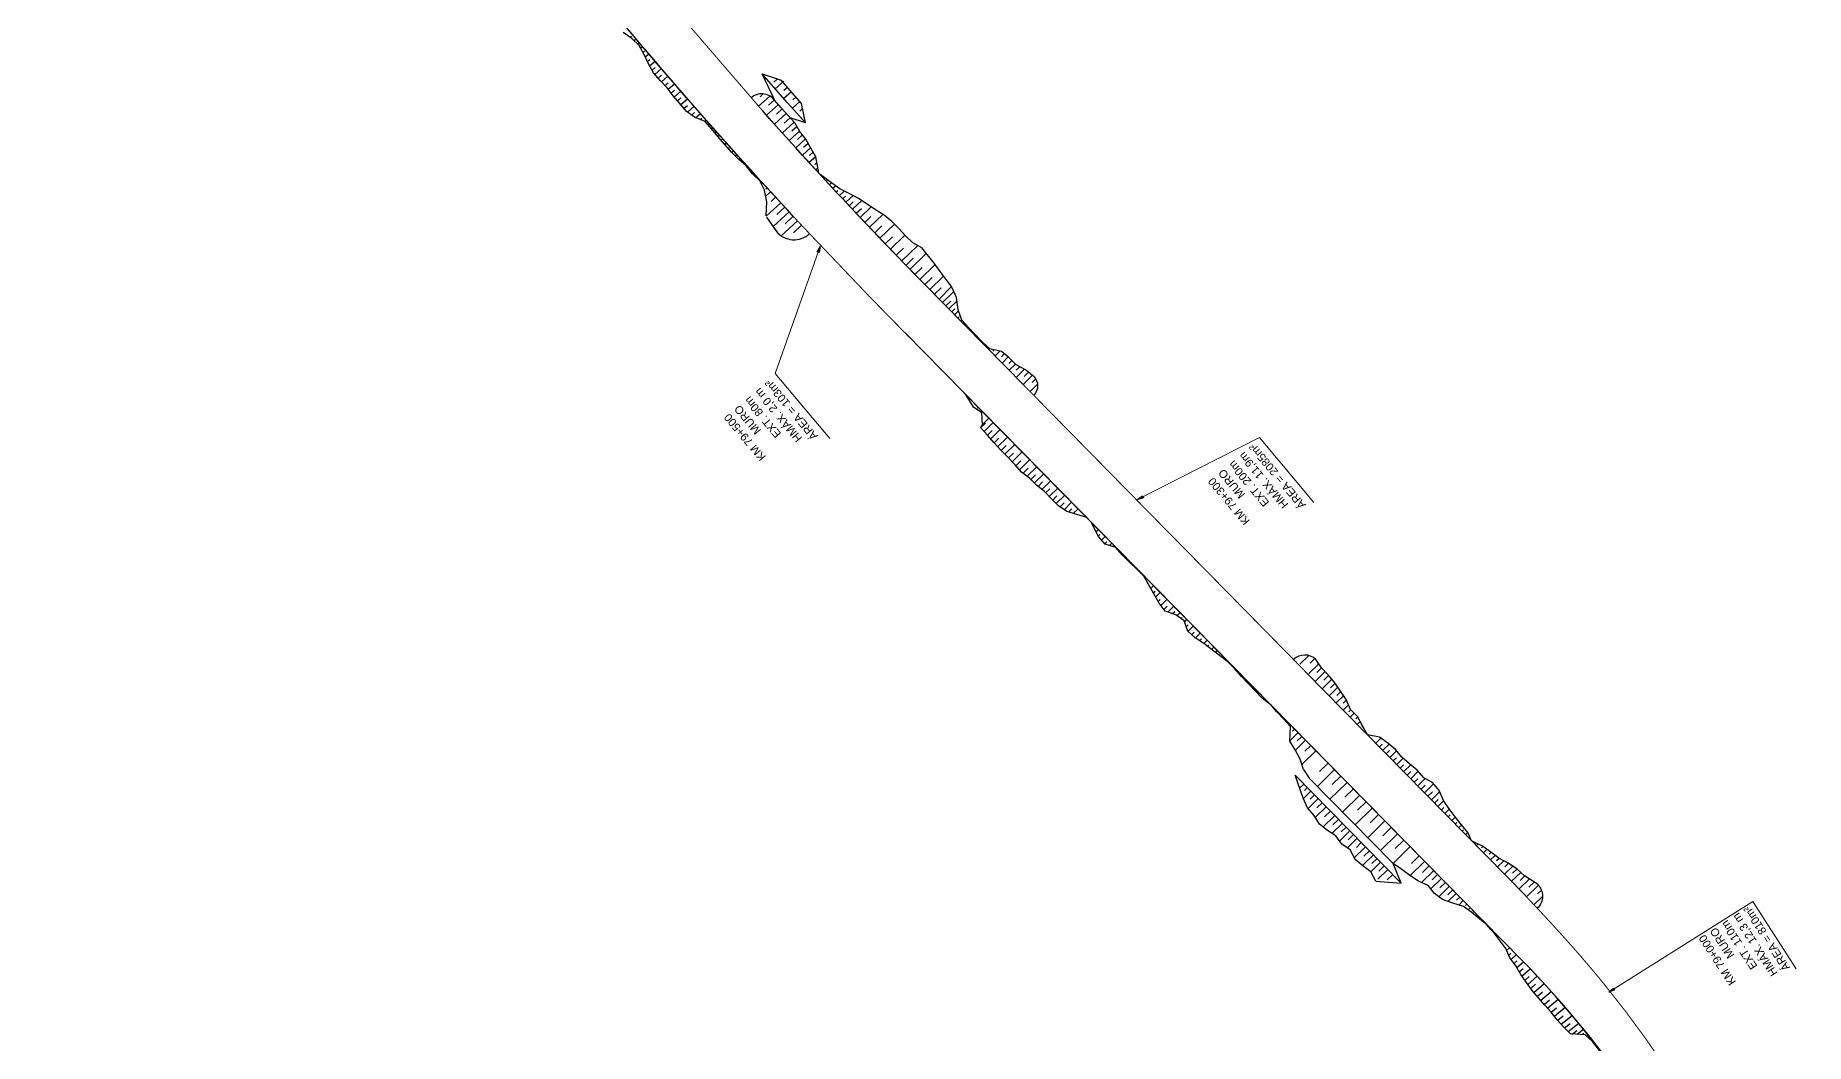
# Model space of a CAD drawing. Header units: metres. Extents: x 288738 to 324331, y 7399322 to 7465117.
# Drawn here: x 299962 to 300847, y 7448502 to 7449007 of the extents above; entities that cross this region are included whole.
import ezdxf

# ---------------------------------------------------------------- set-up
doc = ezdxf.new("R2010")
doc.units = ezdxf.units.M
doc.header["$LTSCALE"] = 10
for name, color, linetype in [('F-HZ-ATERRO-TALUDE', 110, 'Continuous'), ('F-HZ-CORTE-TALUDE', 10, 'Continuous'), ('F-HZ-MUROS', 210, 'Continuous'), ('F-HZ-PIANO-CORTE', 10, 'Continuous'), ('F-HZ-TALUDE', 2, 'Continuous')]:
    doc.layers.add(name, color=color, linetype=linetype)
doc.layers.add('U-HZ-TEXTO-MUROS', color=2, linetype='Continuous', lineweight=0)
doc.styles.add('ARIAL', font='arial.ttf')
doc.styles.add('DIM', font='arial.ttf', dxfattribs={"width": 0.8})
doc.dimstyles.new('U-1_2000', dxfattribs={"dimscale": 2, "dimtxt": 1.5, "dimasz": 0.75, "dimexe": 0.75, "dimexo": 0.75, "dimgap": 0.25, "dimtad": 1, "dimzin": 4, "dimtxsty": 'DIM', "dimblk": 'ARCHTICK', "dimcen": 0.7, "dimdle": 0.75, "dimclrd": 256, "dimclre": 256, "dimclrt": 256, "dimaunit": 1, "dimadec": 3, "dimazin": 2, "dimtfac": 1, "dimtofl": 0, "dimtmove": 0, "dimatfit": 3, "dimldrblk": 'CLOSEDBLANK', "dimfxl": 0, "dimtolj": 1, "dimtzin": 0, "dimlwd": -1, "dimlwe": -1, "dimarcsym": 0})

# ---------------------------------------------------------------- blocks, each defined once
blk = doc.blocks.new('_ArchTick')
at = {"color": 0, "linetype": 'ByBlock', "const_width": 0.15}
blk.add_lwpolyline([(-0.5, -0.5), (0.5, 0.5)], dxfattribs=at)

msp = doc.modelspace()

# ---------------------------------------------------------------- linework, layer by layer
at = {"layer": 'F-HZ-ATERRO-TALUDE', "linetype": 'Continuous', "lineweight": -3}
for p, q in [((300356.092, 7448935.514), (300356.369, 7448935.77)), ((300357.759, 7448933.71), (300358.068, 7448933.995)), ((300359.427, 7448931.904), (300360.385, 7448932.791)), ((300359.445, 7448931.886), (300359.925, 7448932.331)), ((300361.111, 7448930.09), (300362.441, 7448931.324)), ((300329.986, 7448928.357), (300327.496, 7448926.086)), ((300328.297, 7448930.2), (300327.623, 7448929.587)), ((300334.993, 7448922.908), (300327.724, 7448916.235)), ((300332.488, 7448925.631), (300330.204, 7448923.541)), ((300362.778, 7448928.294), (300363.627, 7448929.083)), ((300364.377, 7448926.578), (300366.71, 7448928.751)), ((300365.976, 7448924.863), (300367.462, 7448926.25)), ((300367.591, 7448923.136), (300371.163, 7448926.478)), ((300369.21, 7448921.407), (300371.292, 7448923.359)), ((300370.867, 7448919.643), (300375.494, 7448923.99)), ((300339.196, 7448918.349), (300331.165, 7448910.977)), ((300337.074, 7448920.653), (300333.064, 7448916.964)), ((300343.388, 7448913.781), (300335.265, 7448906.324)), ((300341.267, 7448916.086), (300337.257, 7448912.397)), ((300372.784, 7448917.603), (300375.338, 7448920.009)), ((300374.711, 7448915.562), (300380.275, 7448920.816)), ((300377.055, 7448913.083), (300380.121, 7448915.986)), ((300379.392, 7448910.619), (300386.142, 7448917.031)), ((300345.409, 7448911.591), (300341.399, 7448907.901)), ((300381.988, 7448907.891), (300385.557, 7448911.293)), ((300384.611, 7448905.144), (300391.925, 7448912.139)), ((300387.235, 7448902.403), (300390.898, 7448905.917)), ((300389.864, 7448899.667), (300397.123, 7448906.655)), ((300392.749, 7448896.676), (300396.428, 7448900.231)), ((300395.57, 7448893.762), (300403.498, 7448901.448)), ((300397.655, 7448891.609), (300401.243, 7448895.136)), ((300399.626, 7448889.573), (300407.779, 7448897.483)), ((300402.114, 7448887.039), (300405.701, 7448890.565)), ((300404.604, 7448884.496), (300412.226, 7448891.97)), ((300409.587, 7448879.424), (300416.417, 7448886.138)), ((300407.092, 7448881.962), (300410.68, 7448885.488)), ((300411.883, 7448877.088), (300415.155, 7448880.305)), ((300414.181, 7448874.75), (300420.456, 7448880.919)), ((300415.947, 7448872.954), (300421.543, 7448878.455)), ((300417.594, 7448871.278), (300420.089, 7448873.73)), ((300419.079, 7448869.767), (300423.149, 7448873.768)), ((300420.495, 7448868.327), (300422.005, 7448869.811)), ((300421.947, 7448866.85), (300423.976, 7448868.844)), ((300423.522, 7448865.248), (300424.144, 7448865.861)), ((300425.096, 7448863.647), (300425.559, 7448864.102)), ((300507.419, 7448745.669), (300507.272, 7448745.524)), ((300509.172, 7448743.886), (300508.877, 7448743.597)), ((300510.924, 7448742.104), (300510.807, 7448741.988)), ((300512.677, 7448740.321), (300512.523, 7448740.17)), ((300514.429, 7448738.538), (300514.367, 7448738.476)), ((300516.182, 7448736.755), (300516.067, 7448736.642)), ((300559.997, 7448692.185), (300559.913, 7448692.103)), ((300561.749, 7448690.402), (300561.58, 7448690.236)), ((300563.502, 7448688.619), (300563.395, 7448688.514)), ((300565.255, 7448686.836), (300564.981, 7448686.567)), ((300567.007, 7448685.054), (300566.763, 7448684.813)), ((300568.76, 7448683.271), (300568.386, 7448682.903)), ((300570.512, 7448681.488), (300570.268, 7448681.248)), ((300572.265, 7448679.705), (300571.771, 7448679.22)), ((300574.018, 7448677.922), (300573.773, 7448677.682)), ((300575.77, 7448676.14), (300575.276, 7448675.654)), ((300577.523, 7448674.357), (300577.353, 7448674.189)), ((300584.88, 7448666.873), (300584.756, 7448666.751)), ((300586.632, 7448665.09), (300586.361, 7448664.823)), ((300588.385, 7448663.307), (300588.222, 7448663.147)), ((300593.643, 7448657.959), (300589.529, 7448653.915)), ((300590.138, 7448661.524), (300589.757, 7448661.15)), ((300591.89, 7448659.742), (300590.797, 7448658.667)), ((300595.515, 7448656.054), (300593.195, 7448653.773)), ((300597.388, 7448654.149), (300592.308, 7448649.156)), ((300602.531, 7448648.917), (300595.555, 7448642.059)), ((300599.959, 7448651.533), (300597.033, 7448648.656)), ((300632.56, 7448652.605), (300635.092, 7448655.095)), ((300634.285, 7448650.851), (300635.709, 7448652.25)), ((300636.017, 7448649.089), (300639.127, 7448652.146)), ((300637.762, 7448647.313), (300639.399, 7448648.922)), ((300639.509, 7448645.537), (300642.847, 7448648.819)), ((300611.84, 7448639.448), (300603.283, 7448631.035)), ((300608.685, 7448642.657), (300604.407, 7448638.45)), ((300641.257, 7448643.758), (300642.865, 7448645.339)), ((300643.005, 7448641.981), (300646.19, 7448645.112)), ((300644.751, 7448640.204), (300646.419, 7448641.844)), ((300646.496, 7448638.429), (300649.995, 7448641.869)), ((300648.239, 7448636.656), (300650.081, 7448638.466)), ((300649.984, 7448634.881), (300653.753, 7448638.586)), ((300596.497, 7448632.232), (300594.444, 7448630.214)), ((300598.25, 7448630.449), (300596.811, 7448629.034)), ((300618.149, 7448633.029), (300609.592, 7448624.617)), ((300614.995, 7448636.239), (300610.716, 7448632.032)), ((300621.304, 7448629.82), (300617.025, 7448625.614)), ((300651.732, 7448633.102), (300653.554, 7448634.893)), ((300653.461, 7448631.344), (300657.173, 7448634.993)), ((300655.145, 7448629.631), (300657.247, 7448631.698)), ((300656.844, 7448627.903), (300661.395, 7448632.377)), ((300600.002, 7448628.666), (300596.312, 7448625.038)), ((300603.671, 7448624.934), (300598.695, 7448620.043)), ((300601.836, 7448626.8), (300599.649, 7448624.65)), ((300607.671, 7448620.865), (300602.245, 7448615.531)), ((300605.671, 7448622.9), (300603.096, 7448620.369)), ((300624.459, 7448626.611), (300615.901, 7448618.199)), ((300627.613, 7448623.402), (300623.335, 7448619.196)), ((300658.591, 7448626.125), (300660.798, 7448628.295)), ((300660.311, 7448624.376), (300664.468, 7448628.462)), ((300661.937, 7448622.722), (300663.682, 7448624.438)), ((300663.57, 7448621.061), (300666.421, 7448623.864)), ((300611.971, 7448616.491), (300606.139, 7448610.758)), ((300609.821, 7448618.678), (300606.875, 7448615.782)), ((300615.783, 7448612.613), (300610.613, 7448607.531)), ((300613.877, 7448614.552), (300611.071, 7448611.793)), ((300630.768, 7448620.193), (300622.211, 7448611.781)), ((300637.077, 7448613.775), (300628.52, 7448605.363)), ((300633.923, 7448616.984), (300629.644, 7448612.778)), ((300665.299, 7448619.302), (300666.58, 7448620.56)), ((300667.028, 7448617.543), (300669.3, 7448619.776)), ((300668.762, 7448615.779), (300669.768, 7448616.767)), ((300670.496, 7448614.015), (300672.249, 7448615.738)), ((300672.243, 7448612.239), (300673.043, 7448613.026)), ((300673.989, 7448610.462), (300675.438, 7448611.887)), ((300619.572, 7448608.759), (300614.433, 7448603.707)), ((300617.677, 7448610.686), (300615.258, 7448608.308)), ((300623.18, 7448605.089), (300618.287, 7448600.279)), ((300621.376, 7448606.924), (300618.748, 7448604.341)), ((300625.24, 7448602.993), (300622.781, 7448600.576)), ((300643.387, 7448607.357), (300634.829, 7448598.945)), ((300640.232, 7448610.566), (300635.953, 7448606.36)), ((300646.541, 7448604.148), (300642.263, 7448599.942)), ((300675.729, 7448608.692), (300676.348, 7448609.3)), ((300677.469, 7448606.922), (300678.496, 7448607.931)), ((300627.3, 7448600.898), (300621.712, 7448595.404)), ((300631.299, 7448596.83), (300625.875, 7448591.499)), ((300629.299, 7448598.864), (300626.48, 7448596.092)), ((300633.111, 7448594.987), (300630.525, 7448592.444)), ((300649.696, 7448600.939), (300641.139, 7448592.526)), ((300654.268, 7448596.288), (300650.409, 7448592.495)), ((300634.923, 7448593.143), (300630.007, 7448588.31)), ((300638.489, 7448589.516), (300633.572, 7448584.683)), ((300636.676, 7448591.36), (300633.953, 7448588.683)), ((300640.993, 7448586.969), (300638.27, 7448584.292)), ((300656.931, 7448593.579), (300649.705, 7448586.475)), ((300661.441, 7448588.991), (300655.324, 7448582.978)), ((300659.186, 7448591.285), (300655.796, 7448587.952)), ((300663.396, 7448587.002), (300660.726, 7448584.378)), ((300665.351, 7448585.014), (300660.047, 7448579.803)), ((300669.231, 7448581.067), (300663.962, 7448575.901)), ((300667.291, 7448583.041), (300664.543, 7448580.343)), ((300670.983, 7448579.284), (300668.482, 7448576.835)), ((300672.736, 7448577.502), (300668.597, 7448573.454)), ((300674.489, 7448575.719), (300672.856, 7448574.125)), ((300676.241, 7448573.936), (300673.945, 7448571.698)), ((300677.994, 7448572.153), (300677.3, 7448571.478)), ((300679.746, 7448570.37), (300678.663, 7448569.319)), ((300681.499, 7448568.588), (300681.104, 7448568.206)), ((300683.251, 7448566.805), (300682.666, 7448566.239)), ((300685.004, 7448565.022), (300684.812, 7448564.837)), ((300686.757, 7448563.239), (300686.56, 7448563.051)), ((300690.481, 7448558.951), (300690.608, 7448559.072))]:
    msp.add_line(p, q, dxfattribs=at)
at = {"layer": 'F-HZ-CORTE-TALUDE', "linetype": 'Continuous', "lineweight": -3}
msp.add_line((300481.244, 7448767.472), (300483.655, 7448769.843), dxfattribs=at)
at = {"layer": 'F-HZ-MUROS', "linetype": 'Continuous', "lineweight": -3, "const_width": 0.5}
for points in [[(300325.531, 7448969.332, -0.0207455), (300205.559, 7449116.649, -0.0207455)], [(300777.12, 7448490.872, 0.0236696), (300746.824, 7448531.972), (300744.755, 7448534.502), (300742.662, 7448537.03), (300740.557, 7448539.544), (300738.439, 7448542.046), (300736.309, 7448544.534), (300734.167, 7448547.011), (300732.015, 7448549.475), (300729.852, 7448551.928), (300727.68, 7448554.37), (300725.498, 7448556.8), (300723.307, 7448559.221), (300721.109, 7448561.631), (300718.902, 7448564.032), (300716.689, 7448566.423), (300714.468, 7448568.806), (300712.242, 7448571.181), (300710.01, 7448573.547), (300707.772, 7448575.906), (300707.493, 7448576.199)]]:
    msp.add_lwpolyline(points, format="xyb", dxfattribs=at)
for points in [[(300396.982, 7448857.993), (300379.691, 7448875.64), (300345.072, 7448912.004), (300341.617, 7448915.715)], [(300597.028, 7448688.75), (300456.82, 7448831.375)]]:
    msp.add_lwpolyline(points, dxfattribs=at)
at = {"layer": 'F-HZ-PIANO-CORTE'}
for p, q in [((300259.748, 7449005.523), (300260.443, 7449006.102)), ((300261.668, 7449003.926), (300262.721, 7449004.805)), ((300263.528, 7449002.256), (300263.923, 7449002.586)), ((300265.004, 7449000.281), (300265.908, 7449001.039)), ((300266.207, 7448998.089), (300266.85, 7448998.63)), ((300267.329, 7448995.857), (300269.067, 7448997.32)), ((300268.38, 7448993.588), (300269.505, 7448994.537)), ((300269.488, 7448991.349), (300272.203, 7448993.644)), ((300270.669, 7448989.145), (300272.229, 7448990.467)), ((300272.028, 7448987.065), (300275.391, 7448989.92)), ((300273.676, 7448985.186), (300275.346, 7448986.607)), ((300275.367, 7448983.346), (300278.642, 7448986.138)), ((300333.301, 7448984.734), (300331.596, 7448983.215)), ((300336.573, 7448983.645), (300332.268, 7448979.8)), ((300277.133, 7448981.576), (300278.7, 7448982.915)), ((300278.793, 7448979.716), (300281.893, 7448982.371)), ((300280.248, 7448977.683), (300281.884, 7448979.088)), ((300281.77, 7448975.704), (300285.151, 7448978.612)), ((300283.44, 7448973.844), (300285.114, 7448975.287)), ((300285.079, 7448971.957), (300288.426, 7448974.848)), ((300329.558, 7448976.245), (300323.87, 7448971.204)), ((300326.242, 7448977.3), (300324.661, 7448975.899)), ((300338.343, 7448980.557), (300336.568, 7448978.976)), ((300340.323, 7448978.312), (300336.576, 7448974.965)), ((300342.626, 7448975.701), (300341.078, 7448974.322)), ((300286.647, 7448970.01), (300288.356, 7448971.49)), ((300288.346, 7448968.201), (300291.694, 7448971.106)), ((300290.379, 7448966.746), (300291.837, 7448968.014)), ((300292.47, 7448965.397), (300294.869, 7448967.487)), ((300333.832, 7448972.03), (300327.852, 7448966.717)), ((300331.847, 7448974.266), (300328.853, 7448971.613)), ((300337.809, 7448967.566), (300331.843, 7448962.236)), ((300335.819, 7448969.797), (300332.832, 7448967.136)), ((300344.604, 7448973.458), (300340.88, 7448970.132)), ((300345.904, 7448969.953), (300344.555, 7448968.744)), ((300294.783, 7448964.449), (300295.564, 7448965.13)), ((300297.097, 7448963.501), (300297.82, 7448964.133)), ((300298.811, 7448961.696), (300299.139, 7448961.983)), ((300300.497, 7448959.849), (300301.121, 7448960.398)), ((300302.073, 7448957.91), (300302.426, 7448958.22)), ((300341.797, 7448963.111), (300335.845, 7448957.766)), ((300339.802, 7448965.338), (300336.822, 7448962.669)), ((300344.352, 7448958.711), (300339.197, 7448954.041)), ((300343.082, 7448960.89), (300340.558, 7448958.61)), ((300303.643, 7448955.964), (300304.435, 7448956.663)), ((300305.267, 7448954.063), (300305.681, 7448954.43)), ((300306.895, 7448952.166), (300307.758, 7448952.931)), ((300307.216, 7448951.868), (300308.048, 7448952.607)), ((300308.862, 7448949.988), (300309.288, 7448950.366)), ((300310.518, 7448948.115), (300311.38, 7448948.882)), ((300347.487, 7448954.82), (300342.542, 7448950.34)), ((300345.911, 7448956.758), (300343.388, 7448954.477)), ((300349.955, 7448950.325), (300345.903, 7448946.639)), ((300348.729, 7448952.58), (300346.476, 7448950.535)), ((300351.239, 7448948.121), (300349.413, 7448946.456)), ((300312.287, 7448946.349), (300312.667, 7448946.687)), ((300314.061, 7448944.586), (300314.714, 7448945.171)), ((300315.901, 7448942.894), (300316.14, 7448943.109)), ((300317.734, 7448941.195), (300318.046, 7448941.475)), ((300319.35, 7448939.288), (300319.536, 7448939.456)), ((300352.526, 7448945.917), (300349.272, 7448942.944)), ((300353.076, 7448943.038), (300352.018, 7448942.069)), ((300353.606, 7448940.135), (300352.649, 7448939.257)), ((300320.969, 7448937.383), (300321.4, 7448937.771)), ((300322.753, 7448935.632), (300322.915, 7448935.778)), ((300324.537, 7448933.88), (300324.756, 7448934.079)), ((300430.225, 7448859.079), (300430.063, 7448858.92)), ((300431.93, 7448857.249), (300431.653, 7448856.977)), ((300433.68, 7448855.464), (300433.543, 7448855.329)), ((300435.447, 7448853.695), (300435.158, 7448853.411)), ((300437.245, 7448851.957), (300437.078, 7448851.793)), ((300439.055, 7448850.23), (300438.663, 7448849.846)), ((300441.678, 7448849.304), (300441.047, 7448848.683)), ((300444.586, 7448848.657), (300442.168, 7448846.28)), ((300446.805, 7448847.333), (300445.363, 7448845.915)), ((300448.784, 7448845.772), (300445.674, 7448842.714)), ((300450.583, 7448844.035), (300449.005, 7448842.483)), ((300452.319, 7448842.236), (300449.179, 7448839.149)), ((300456.823, 7448839.652), (300452.684, 7448835.583)), ((300454.495, 7448840.869), (300452.713, 7448839.117)), ((300460.851, 7448836.601), (300456.189, 7448832.018)), ((300458.884, 7448838.173), (300456.66, 7448835.986)), ((300462.537, 7448834.753), (300460.688, 7448832.935)), ((300463.419, 7448832.114), (300459.842, 7448828.598)), ((300433.816, 7448820.541), (300433.374, 7448820.106)), ((300435.569, 7448818.758), (300435.022, 7448818.221)), ((300435.119, 7448810.444), (300437.311, 7448812.6)), ((300435.665, 7448811.842), (300439.074, 7448815.193)), ((300436.709, 7448808.574), (300441.221, 7448813.009)), ((300438.386, 7448806.719), (300440.679, 7448808.973)), ((300439.996, 7448804.807), (300444.719, 7448809.45)), ((300441.667, 7448802.816), (300444.102, 7448805.209)), ((300443.414, 7448800.891), (300448.357, 7448805.75)), ((300445.175, 7448798.97), (300447.679, 7448801.431)), ((300447.052, 7448797.161), (300452.01, 7448802.034)), ((300448.922, 7448795.323), (300451.385, 7448797.744)), ((300450.697, 7448793.393), (300455.685, 7448798.295)), ((300452.524, 7448791.389), (300455.054, 7448793.876)), ((300454.327, 7448789.364), (300459.483, 7448794.432)), ((300456.148, 7448787.628), (300458.697, 7448790.134)), ((300458.186, 7448786.131), (300462.995, 7448790.859)), ((300460.106, 7448784.541), (300462.42, 7448786.815)), ((300461.871, 7448782.77), (300466.487, 7448787.308)), ((300463.694, 7448781.063), (300465.965, 7448783.295)), ((300465.61, 7448779.457), (300469.98, 7448783.753)), ((300469.218, 7448776.003), (300473.481, 7448780.193)), ((300467.465, 7448777.785), (300469.597, 7448779.881)), ((300470.988, 7448774.237), (300473.11, 7448776.324)), ((300472.784, 7448772.499), (300476.985, 7448776.628)), ((300474.668, 7448770.864), (300476.698, 7448772.86)), ((300476.697, 7448769.404), (300480.455, 7448773.098)), ((300478.851, 7448768.196), (300480.484, 7448769.802)), ((300491.526, 7448760.596), (300491.836, 7448760.901)), ((300492.643, 7448758.359), (300493.813, 7448759.51)), ((300493.76, 7448756.122), (300494.62, 7448756.968)), ((300495.358, 7448754.208), (300497.223, 7448756.041)), ((300496.997, 7448752.32), (300497.985, 7448753.291)), ((300499.317, 7448751.465), (300500.54, 7448752.667)), ((300501.698, 7448750.702), (300501.895, 7448750.895)), ((300519.988, 7448730.068), (300521.395, 7448731.452)), ((300521.251, 7448727.837), (300522.145, 7448728.716)), ((300522.442, 7448725.734), (300524.768, 7448728.021)), ((300523.705, 7448723.503), (300524.729, 7448724.509)), ((300525.026, 7448721.528), (300528.141, 7448724.59)), ((300526.517, 7448719.521), (300528.197, 7448721.173)), ((300528.494, 7448718.191), (300531.514, 7448721.159)), ((300530.872, 7448717.419), (300531.97, 7448718.498)), ((300533.144, 7448716.44), (300534.674, 7448717.944)), ((300535.159, 7448714.961), (300535.782, 7448715.573)), ((300536.86, 7448713.248), (300538.096, 7448714.463)), ((300537.696, 7448710.892), (300538.691, 7448711.869)), ((300538.591, 7448708.574), (300541.284, 7448711.221)), ((300540.414, 7448706.863), (300541.724, 7448708.151)), ((300542.255, 7448705.176), (300544.783, 7448707.661)), ((300544.38, 7448703.859), (300545.433, 7448704.894)), ((300546.505, 7448702.542), (300548.188, 7448704.197)), ((300548.454, 7448701.052), (300549.068, 7448701.656)), ((300550.402, 7448699.561), (300551.594, 7448700.733)), ((300552.35, 7448698.071), (300552.965, 7448698.675)), ((300599.04, 7448696.483), (300594.567, 7448692.085)), ((300604.042, 7448692.375), (300599.01, 7448687.428)), ((300602.029, 7448694.996), (300599.72, 7448692.726)), ((300607.2, 7448688.468), (300602.168, 7448683.521)), ((300605.536, 7448690.512), (300603.035, 7448688.053)), ((300610.555, 7448684.647), (300605.727, 7448679.901)), ((300608.95, 7448686.629), (300606.449, 7448684.17)), ((300612.127, 7448682.686), (300609.803, 7448680.402)), ((300613.583, 7448680.612), (300609.232, 7448676.335)), ((300616.451, 7448676.42), (300612.738, 7448672.77)), ((300615.037, 7448678.536), (300613.011, 7448676.544)), ((300617.843, 7448674.283), (300616.166, 7448672.635)), ((300618.906, 7448671.823), (300616.243, 7448669.204)), ((300620.014, 7448669.406), (300619.005, 7448668.414)), ((300621.754, 7448667.611), (300619.748, 7448665.638)), ((300623.461, 7448665.782), (300622.481, 7448664.819)), ((300624.678, 7448663.474), (300623.253, 7448662.073)), ((300625.901, 7448661.17), (300625.453, 7448660.73)), ((300627.193, 7448658.934), (300626.758, 7448658.507)), ((300681.312, 7448603.459), (300681.2, 7448603.35)), ((300683.664, 7448602.265), (300682.841, 7448601.457)), ((300685.999, 7448601.054), (300685.297, 7448600.364)), ((300688.071, 7448599.582), (300686.346, 7448597.892)), ((300690.139, 7448598.107), (300689.119, 7448597.108)), ((300692.157, 7448596.581), (300689.852, 7448594.326)), ((300694.192, 7448595.07), (300692.898, 7448593.807)), ((300696.522, 7448593.845), (300693.357, 7448590.76)), ((300700.995, 7448591.205), (300696.862, 7448587.195)), ((300698.845, 7448592.611), (300696.977, 7448590.794)), ((300704.978, 7448588.079), (300700.367, 7448583.629)), ((300703.136, 7448589.788), (300700.875, 7448587.6)), ((300706.999, 7448586.267), (300704.628, 7448583.987)), ((300709.337, 7448584.758), (300704.147, 7448579.784)), ((300713.868, 7448581.603), (300707.844, 7448575.83)), ((300711.673, 7448583.251), (300708.986, 7448580.666)), ((300715.288, 7448579.215), (300713.345, 7448577.346)), ((300715.848, 7448576.004), (300711.565, 7448571.898)), ((300697.92, 7448548.959), (300699.423, 7448550.354)), ((300698.916, 7448546.665), (300699.999, 7448547.666)), ((300700.111, 7448544.489), (300702.779, 7448546.94)), ((300701.62, 7448542.495), (300703.076, 7448543.826)), ((300703.015, 7448540.427), (300706.27, 7448543.382)), ((300704.255, 7448538.256), (300706.12, 7448539.938)), ((300705.573, 7448536.135), (300709.704, 7448539.838)), ((300706.998, 7448534.08), (300709.215, 7448536.054)), ((300708.449, 7448532.045), (300713.155, 7448536.205)), ((300709.955, 7448530.002), (300712.427, 7448532.171)), ((300711.534, 7448528.017), (300716.638, 7448532.461)), ((300713.219, 7448526.035), (300715.818, 7448528.278)), ((300714.911, 7448524.058), (300720.182, 7448528.57)), ((300716.618, 7448522.071), (300719.287, 7448524.334)), ((300718.363, 7448520.117), (300723.712, 7448524.612)), ((300720.127, 7448518.16), (300722.801, 7448520.385)), ((300721.798, 7448516.124), (300727.22, 7448520.592)), ((300723.476, 7448514.095), (300726.219, 7448516.332)), ((300725.221, 7448512.123), (300730.686, 7448516.533)), ((300726.917, 7448510.258), (300729.623, 7448512.42)), ((300728.679, 7448508.456), (300733.951, 7448512.626)), ((300730.686, 7448507.243), (300733.026, 7448509.078)), ((300733.183, 7448507.117), (300736.41, 7448509.63)), ((300735.68, 7448506.99), (300736.563, 7448507.673)), ((300737.929, 7448506.271), (300738.668, 7448506.838)), ((300739.773, 7448504.583), (300739.989, 7448504.747)), ((300741.491, 7448502.779), (300741.741, 7448502.967))]:
    msp.add_line(p, q, dxfattribs=at)
at = {"layer": 'F-HZ-TALUDE', "linetype": 'Continuous', "lineweight": -3}
for p, q in [((300325.66, 7448987.277), (300335.222, 7448984.095)), ((300347.454, 7448962.792), (300345.457, 7448972.49)), ((300435.563, 7448817.845), (300431.381, 7448820.746)), ((300645.142, 7448582.748), (300592.137, 7448636.667)), ((300641.281, 7448592.381), (300599.219, 7448635.169)), ((300691.449, 7448557.933), (300690.016, 7448559.44))]:
    msp.add_line(p, q, dxfattribs=at)
for points in [[(300341.635, 7448915.732, -0.0217981), (300199.774, 7449082.419), (300044.722, 7449281.575, 0.0005333), (300031.612, 7449298.378, 0.0010666), (300025.05, 7449306.733, 0.0021327), (300014.035, 7449320.574, 0.0026651), (300005.138, 7449331.537, 0.0037253), (299994.317, 7449344.526, 0.0042516), (299984.681, 7449355.726, 0.0052884), (299973.669, 7449368.04, 0.0057954), (299963.401, 7449379.024, 0.0067725), (299952.002, 7449390.618, 0.0072369), (299941.061, 7449401.14, 0.1165951), (299745.319, 7449513.023, 0.0072369), (299730.7, 7449517.111, 0.0016572), (299726.85, 7449518.114, 0.112327), (299418.525, 7449523.869, -0.3586726), (299014.513, 7449736.108, -0.0158618), (298980.294, 7449825.228, -0.0158618)], [(300456.82, 7448831.375), (300406.631, 7448882.43, -0.0129824), (300325.53, 7448969.331, -0.0129824)], [(300325.739, 7448969.096, -0.0000343), (300325.531, 7448969.332, -0.0000343)], [(300847.375, 7448209.282, 0.1903283), (300705.521, 7448544.151), (300396.991, 7448858.002)]]:
    msp.add_lwpolyline(points, format="xyb", dxfattribs=at)
for points in [[(300324.537, 7448933.88), (300320.939, 7448937.412), (300317.684, 7448941.254), (300313.962, 7448944.677), (300310.393, 7448948.239), (300307.077, 7448952.027), (300306.895, 7448952.166), (300303.762, 7448955.816), (300300.599, 7448959.738), (300297.204, 7448963.456), (300291.992, 7448965.592), (300287.777, 7448968.608), (300284.612, 7448972.536), (300281.245, 7448976.29), (300278.299, 7448980.406), (300274.729, 7448983.986), (300271.403, 7448987.777), (300268.968, 7448992.319), (300266.772, 7448997.058), (300264.303, 7449001.559), (300260.519, 7449004.959), (300256.331, 7449008.028)], [(300321.372, 7448937.802), (300317.995, 7448941.532), (300314.625, 7448945.269), (300311.263, 7448949.013), (300307.908, 7448952.763), (300307.758, 7448952.931), (300304.561, 7448956.521), (300301.221, 7448960.285), (300297.889, 7448964.055), (300294.564, 7448967.833), (300291.247, 7448971.617), (300287.937, 7448975.407), (300284.635, 7448979.205), (300281.341, 7448983.009), (300278.054, 7448986.82), (300274.775, 7448990.637), (300271.503, 7448994.461), (300268.239, 7448998.291), (300264.983, 7449002.129), (300261.734, 7449005.972), (300258.493, 7449009.822)], [(300347.454, 7448962.792), (300341.568, 7448969.361), (300338.27, 7448973.057), (300334.981, 7448976.76), (300325.66, 7448987.277)], [(300345.457, 7448972.49), (300335.222, 7448984.095), (300335.222, 7448984.095)], [(300349.318, 7448942.894), (300345.963, 7448946.573), (300342.616, 7448950.259), (300339.277, 7448953.953), (300335.945, 7448957.654), (300332.622, 7448961.362), (300329.307, 7448965.078), (300326.001, 7448968.8), (300325.853, 7448968.967), (300325.531, 7448969.332)], [(300325.853, 7448968.967), (300325.531, 7448969.332)], [(300341.897, 7448963), (300338.586, 7448966.695), (300335.283, 7448970.397), (300331.987, 7448974.107), (300331.603, 7448974.54)], [(300354.044, 7448937.741), (300352.561, 7448945.857), (300349.999, 7448950.245), (300347.556, 7448954.735), (300344.42, 7448958.592)], [(300456.82, 7448831.375), (300407.57, 7448881.475), (300404.078, 7448885.032), (300400.596, 7448888.592), (300397.123, 7448892.16), (300393.657, 7448895.735), (300390.2, 7448899.318), (300386.749, 7448902.908), (300383.307, 7448906.506), (300379.873, 7448910.112), (300376.446, 7448913.724), (300373.028, 7448917.345), (300369.617, 7448920.972), (300366.214, 7448924.608), (300362.819, 7448928.25), (300359.432, 7448931.9), (300359.427, 7448931.904), (300356.053, 7448935.557), (300352.681, 7448939.222), (300349.318, 7448942.894)], [(300341.635, 7448915.732), (300338.369, 7448919.254), (300334.954, 7448922.95), (300331.548, 7448926.653), (300328.148, 7448930.362), (300324.756, 7448934.079), (300321.372, 7448937.802)], [(300405.481, 7448900.279), (300401.054, 7448902.889), (300397.45, 7448906.3), (300394.087, 7448909.944), (300390.608, 7448913.476), (300386.75, 7448916.648), (300382.416, 7448919.374), (300378.196, 7448922.215), (300373.929, 7448925.018), (300369.281, 7448927.472), (300364.526, 7448929.838), (300360.389, 7448932.787), (300360.385, 7448932.791), (300354.753, 7448936.969)], [(300327.703, 7448916.293), (300327.703, 7448916.293), (300328.002, 7448923.412), (300326.901, 7448929.227)], [(300425.559, 7448864.102), (300423.797, 7448869.381), (300422.893, 7448875.504), (300420.68, 7448880.34), (300420.456, 7448880.919), (300417.714, 7448884.435), (300414.66, 7448888.445), (300411.796, 7448892.594)], [(300461.518, 7448836.069), (300457.426, 7448839.338), (300452.769, 7448841.771), (300449.296, 7448845.368), (300445.338, 7448848.489), (300439.523, 7448849.784), (300435.904, 7448853.237), (300432.371, 7448856.776), (300428.962, 7448860.436)], [(300397.064, 7448857.924), (300396.989, 7448858.001)], [(300399.394, 7448855.557), (300396.991, 7448858.002)], [(300759.559, 7448478.824), (300758.602, 7448480.203), (300755.786, 7448484.2), (300752.931, 7448488.169), (300750.038, 7448492.109), (300747.106, 7448496.019), (300744.137, 7448499.9), (300741.129, 7448503.75), (300738.085, 7448507.57), (300735.003, 7448511.358), (300731.885, 7448515.116), (300728.731, 7448518.842), (300725.538, 7448522.539), (300722.305, 7448526.208), (300719.032, 7448529.849), (300715.72, 7448533.462), (300712.368, 7448537.046), (300708.977, 7448540.6), (300705.547, 7448544.125), (300426.627, 7448827.855)], [(300456.82, 7448831.375), (300456.189, 7448832.018)], [(300456.82, 7448831.375), (300456.643, 7448831.556), (300456.189, 7448832.018)], [(300487.995, 7448765.428), (300478.03, 7448768.445), (300473.912, 7448771.408), (300470.318, 7448774.886), (300466.811, 7448778.45), (300462.961, 7448781.677), (300459.431, 7448785.217), (300455.349, 7448788.216), (300452.02, 7448791.955), (300448.634, 7448795.637), (300445.031, 7448799.108), (300441.669, 7448802.814), (300438.444, 7448806.654), (300435.089, 7448810.368), (300435.665, 7448811.842)], [(300502.511, 7448750.442), (300497.132, 7448752.165), (300493.847, 7448755.947), (300490.268, 7448763.116)], [(300516.529, 7448736.177), (300513.004, 7448739.723), (300509.337, 7448743.13), (300505.832, 7448746.695)], [(300546.505, 7448702.542), (300542.13, 7448705.253), (300538.482, 7448708.677), (300536.637, 7448713.876), (300532.554, 7448716.873), (300527.192, 7448718.614), (300524.18, 7448722.664)], [(300565.425, 7448686.084), (300562.04, 7448689.768), (300558.538, 7448693.337)], [(300707.584, 7448576.288), (300597.028, 7448688.75)], [(300707.584, 7448576.288), (300597.028, 7448688.75)], [(300628.401, 7448656.845), (300625.817, 7448661.316), (300623.381, 7448665.933), (300619.901, 7448669.523), (300617.773, 7448674.443), (300614.945, 7448678.674), (300612.032, 7448682.822), (300608.871, 7448686.726), (300605.41, 7448690.334)], [(300580.366, 7448671.465), (300575.735, 7448675.185), (300572.24, 7448678.761)], [(300596.427, 7448639.435), (300594.671, 7448644.721), (300592.22, 7448649.322), (300589.518, 7448653.678), (300589.866, 7448661.032), (300586.472, 7448664.707), (300583.015, 7448668.319)], [(300678.496, 7448607.931), (300675.416, 7448611.915), (300672.215, 7448615.779), (300669.237, 7448619.863), (300666.32, 7448624.007), (300664.251, 7448628.984), (300661.021, 7448632.821), (300656.49, 7448635.378), (300653.236, 7448639.191), (300649.361, 7448642.393), (300645.552, 7448645.659), (300642.292, 7448649.466), (300638.46, 7448652.71), (300634.314, 7448655.646)], [(300632.453, 7448583.703), (300630.007, 7448588.31), (300626.008, 7448591.39), (300622.125, 7448594.584), (300619.762, 7448599.272), (300615.552, 7448602.145), (300612.604, 7448606.258), (300608.281, 7448609.021), (300604.373, 7448612.19), (300601.627, 7448616.502), (300598.427, 7448620.367), (300596.23, 7448625.219), (300592.137, 7448636.667)], [(300713.328, 7448582.183), (300706.777, 7448586.41), (300703.071, 7448589.848), (300698.748, 7448592.674), (300694.07, 7448595.135), (300690.021, 7448598.196), (300685.87, 7448601.146), (300680.436, 7448603.904)], [(300688.218, 7448561.683), (300684.374, 7448564.855), (300680.495, 7448567.998), (300676.409, 7448570.945), (300670.995, 7448572.6), (300665.785, 7448574.455), (300661.855, 7448577.572), (300658.7, 7448581.463), (300653.805, 7448583.659), (300649.607, 7448586.543), (300645.456, 7448589.474)], [(300763.237, 7448471.557), (300760.236, 7448475.426), (300758.713, 7448478.261), (300757.827, 7448479.683), (300755.344, 7448483.898), (300752.641, 7448487.966), (300749.617, 7448491.809), (300746.611, 7448495.659), (300743.868, 7448499.701), (300740.885, 7448503.565), (300737.23, 7448506.911), (300729.823, 7448507.287), (300726.436, 7448510.75), (300723.242, 7448514.359), (300720.19, 7448518.09), (300716.955, 7448521.679), (300713.803, 7448525.348), (300710.663, 7448529.041), (300707.77, 7448532.967), (300704.973, 7448537), (300702.492, 7448541.343), (300699.523, 7448545.266), (300697.45, 7448550.042)]]:
    msp.add_lwpolyline(points, dxfattribs=at)
at = {"layer": 'F-HZ-TALUDE'}
for points in [[(300331.847, 7448974.266), (300325.66, 7448987.277)], [(300347.454, 7448962.792), (300339.802, 7448965.338)], [(300341.897, 7448963), (300344.42, 7448958.592)], [(300326.901, 7448929.227), (300324.537, 7448933.88)], [(300327.937, 7448915.662), (300332.866, 7448908.509)], [(300411.796, 7448892.594), (300405.481, 7448900.279)], [(300425.559, 7448864.102), (300428.962, 7448860.436)], [(300505.832, 7448746.695), (300502.511, 7448750.442)], [(300524.18, 7448722.664), (300516.529, 7448736.177)], [(300558.538, 7448693.337), (300546.505, 7448702.542)], [(300605.41, 7448690.334), (300602.555, 7448694.539)], [(300572.24, 7448678.761), (300565.425, 7448686.084)], [(300583.015, 7448668.319), (300580.366, 7448671.465)], [(300634.314, 7448655.646), (300628.401, 7448656.845)], [(300596.427, 7448639.435), (300599.219, 7448635.169)], [(300680.436, 7448603.904), (300678.496, 7448607.931)], [(300645.142, 7448582.748), (300641.139, 7448592.526)], [(300645.456, 7448589.474), (300641.281, 7448592.381)], [(300632.453, 7448583.703), (300645.142, 7448582.748)], [(300690.016, 7448559.44), (300688.218, 7448561.683)], [(300697.45, 7448550.042), (300691.449, 7448557.933)]]:
    msp.add_lwpolyline(points, dxfattribs=at)
for points in [[(300331.603, 7448974.54, 0.4183808), (300320.236, 7448975.33, -1.7291442)], [(300332.866, 7448908.509, 0.433287), (300349.41, 7448907.448, 6.757112)], [(300461.518, 7448836.069, -0.4165952), (300461.475, 7448826.64, 1.5538944)], [(300602.555, 7448694.539, 0.403898), (300591.437, 7448694.438, -427.308407)], [(300713.328, 7448582.183, -0.4262868), (300713.233, 7448570.124, 1.0585432)]]:
    msp.add_lwpolyline(points, format="xyb", dxfattribs=at)
for points, elevation in [([(300431.511, 7448820.472), (300427.324, 7448827.145)], 708), ([(300435.873, 7448812.046), (300435.563, 7448817.845)], 714)]:
    msp.add_lwpolyline(points, dxfattribs=dict(at, elevation=elevation))

# ---------------------------------------------------------------- texts
at = {"layer": 'U-HZ-TEXTO-MUROS', "linetype": 'Continuous', "lineweight": -3, "char_height": 4, "attachment_point": 9, "style": 'ARIAL'}
for s, insert, rotation in [('KM 79+500\\PMURO \\PEXT.^I80m\\PHMÁX. 2,0 m\\PÁREA = 103m²', (300329.838, 7448835.065), 129.959557), ('KM 79+300\\PMURO \\PEXT.^I200m\\PHMÁX. 11,9m\\PÁREA = 2085m²', (300571.848, 7448803.064), 129.959557), ('KM 79+000\\PMURO \\PEXT.^I110m\\PHMÁX. 12,3 m\\PÁREA = 810m²', (300819.467, 7448571.886), 122.984594)]:
    msp.add_mtext(s, dxfattribs=dict(at, insert=insert, rotation=rotation))

# ---------------------------------------------------------------- leaders
at = {"layer": 'U-HZ-TEXTO-MUROS', "linetype": 'Continuous', "lineweight": -3}
for points in [[(300354.743, 7448900.968), (300332.299, 7448837.519), (300359.507, 7448805.047)], [(300513.444, 7448774.484), (300574.31, 7448805.518), (300601.517, 7448773.046)], [(300749.078, 7448528.099), (300820.976, 7448573.567), (300842.62, 7448539.842)]]:
    msp.add_leader(points, dimstyle='U-1_2000', override={"dimscale": 1, "dimasz": 3}, dxfattribs=at)

doc.saveas('drawing.dxf')
